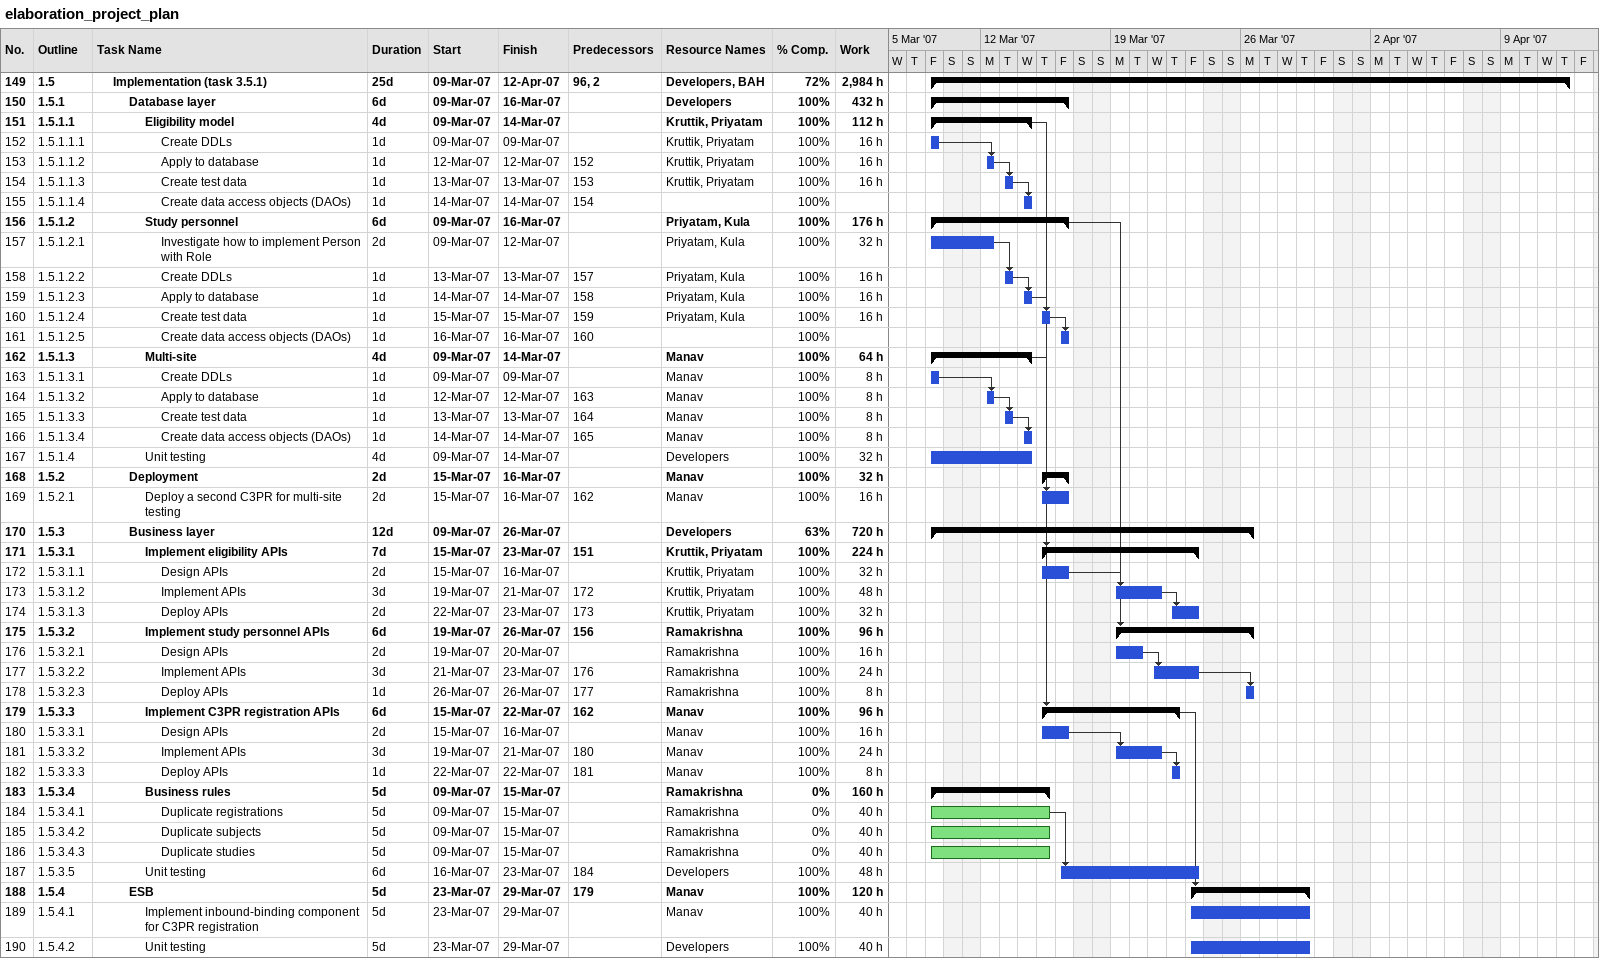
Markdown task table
elaboration_project_plan

| ID | WBS | Task | Duration | Start | Finish | Predecessors | Resources | % complete | Work (h) |
|---|---|---|---|---|---|---|---|---|---|
| 149 | 1.5 | **Implementation (task 3.5.1)** | 25d | 2007-03-09 | 2007-04-12 | 96, 2 | Developers, BAH | 72 | 2984 |
| 150 | 1.5.1 | **Database layer** | 6d | 2007-03-09 | 2007-03-16 |  | Developers | 100 | 432 |
| 151 | 1.5.1.1 | **Eligibility model** | 4d | 2007-03-09 | 2007-03-14 |  | Kruttik, Priyatam | 100 | 112 |
| 152 | 1.5.1.1.1 | Create DDLs | 1d | 2007-03-09 | 2007-03-09 |  | Kruttik, Priyatam | 100 | 16 |
| 153 | 1.5.1.1.2 | Apply to database | 1d | 2007-03-12 | 2007-03-12 | 152 | Kruttik, Priyatam | 100 | 16 |
| 154 | 1.5.1.1.3 | Create test data | 1d | 2007-03-13 | 2007-03-13 | 153 | Kruttik, Priyatam | 100 | 16 |
| 155 | 1.5.1.1.4 | Create data access objects (DAOs) | 1d | 2007-03-14 | 2007-03-14 | 154 |  | 100 |  |
| 156 | 1.5.1.2 | **Study personnel** | 6d | 2007-03-09 | 2007-03-16 |  | Priyatam, Kula | 100 | 176 |
| 157 | 1.5.1.2.1 | Investigate how to implement Person with Role | 2d | 2007-03-09 | 2007-03-12 |  | Priyatam, Kula | 100 | 32 |
| 158 | 1.5.1.2.2 | Create DDLs | 1d | 2007-03-13 | 2007-03-13 | 157 | Priyatam, Kula | 100 | 16 |
| 159 | 1.5.1.2.3 | Apply to database | 1d | 2007-03-14 | 2007-03-14 | 158 | Priyatam, Kula | 100 | 16 |
| 160 | 1.5.1.2.4 | Create test data | 1d | 2007-03-15 | 2007-03-15 | 159 | Priyatam, Kula | 100 | 16 |
| 161 | 1.5.1.2.5 | Create data access objects (DAOs) | 1d | 2007-03-16 | 2007-03-16 | 160 |  | 100 |  |
| 162 | 1.5.1.3 | **Multi-site** | 4d | 2007-03-09 | 2007-03-14 |  | Manav | 100 | 64 |
| 163 | 1.5.1.3.1 | Create DDLs | 1d | 2007-03-09 | 2007-03-09 |  | Manav | 100 | 8 |
| 164 | 1.5.1.3.2 | Apply to database | 1d | 2007-03-12 | 2007-03-12 | 163 | Manav | 100 | 8 |
| 165 | 1.5.1.3.3 | Create test data | 1d | 2007-03-13 | 2007-03-13 | 164 | Manav | 100 | 8 |
| 166 | 1.5.1.3.4 | Create data access objects (DAOs) | 1d | 2007-03-14 | 2007-03-14 | 165 | Manav | 100 | 8 |
| 167 | 1.5.1.4 | Unit testing | 4d | 2007-03-09 | 2007-03-14 |  | Developers | 100 | 32 |
| 168 | 1.5.2 | **Deployment** | 2d | 2007-03-15 | 2007-03-16 |  | Manav | 100 | 32 |
| 169 | 1.5.2.1 | Deploy a second C3PR for multi-site testing | 2d | 2007-03-15 | 2007-03-16 | 162 | Manav | 100 | 16 |
| 170 | 1.5.3 | **Business layer** | 12d | 2007-03-09 | 2007-03-26 |  | Developers | 63 | 720 |
| 171 | 1.5.3.1 | **Implement eligibility APIs** | 7d | 2007-03-15 | 2007-03-23 | 151 | Kruttik, Priyatam | 100 | 224 |
| 172 | 1.5.3.1.1 | Design APIs | 2d | 2007-03-15 | 2007-03-16 |  | Kruttik, Priyatam | 100 | 32 |
| 173 | 1.5.3.1.2 | Implement APIs | 3d | 2007-03-19 | 2007-03-21 | 172 | Kruttik, Priyatam | 100 | 48 |
| 174 | 1.5.3.1.3 | Deploy APIs | 2d | 2007-03-22 | 2007-03-23 | 173 | Kruttik, Priyatam | 100 | 32 |
| 175 | 1.5.3.2 | **Implement study personnel APIs** | 6d | 2007-03-19 | 2007-03-26 | 156 | Ramakrishna | 100 | 96 |
| 176 | 1.5.3.2.1 | Design APIs | 2d | 2007-03-19 | 2007-03-20 |  | Ramakrishna | 100 | 16 |
| 177 | 1.5.3.2.2 | Implement APIs | 3d | 2007-03-21 | 2007-03-23 | 176 | Ramakrishna | 100 | 24 |
| 178 | 1.5.3.2.3 | Deploy APIs | 1d | 2007-03-26 | 2007-03-26 | 177 | Ramakrishna | 100 | 8 |
| 179 | 1.5.3.3 | **Implement C3PR registration APIs** | 6d | 2007-03-15 | 2007-03-22 | 162 | Manav | 100 | 96 |
| 180 | 1.5.3.3.1 | Design APIs | 2d | 2007-03-15 | 2007-03-16 |  | Manav | 100 | 16 |
| 181 | 1.5.3.3.2 | Implement APIs | 3d | 2007-03-19 | 2007-03-21 | 180 | Manav | 100 | 24 |
| 182 | 1.5.3.3.3 | Deploy APIs | 1d | 2007-03-22 | 2007-03-22 | 181 | Manav | 100 | 8 |
| 183 | 1.5.3.4 | **Business rules** | 5d | 2007-03-09 | 2007-03-15 |  | Ramakrishna | 0 | 160 |
| 184 | 1.5.3.4.1 | Duplicate registrations | 5d | 2007-03-09 | 2007-03-15 |  | Ramakrishna | 0 | 40 |
| 185 | 1.5.3.4.2 | Duplicate subjects | 5d | 2007-03-09 | 2007-03-15 |  | Ramakrishna | 0 | 40 |
| 186 | 1.5.3.4.3 | Duplicate studies | 5d | 2007-03-09 | 2007-03-15 |  | Ramakrishna | 0 | 40 |
| 187 | 1.5.3.5 | Unit testing | 6d | 2007-03-16 | 2007-03-23 | 184 | Developers | 100 | 48 |
| 188 | 1.5.4 | **ESB** | 5d | 2007-03-23 | 2007-03-29 | 179 | Manav | 100 | 120 |
| 189 | 1.5.4.1 | Implement inbound-binding component for C3PR registration | 5d | 2007-03-23 | 2007-03-29 |  | Manav | 100 | 40 |
| 190 | 1.5.4.2 | Unit testing | 5d | 2007-03-23 | 2007-03-29 |  | Developers | 100 | 40 |
